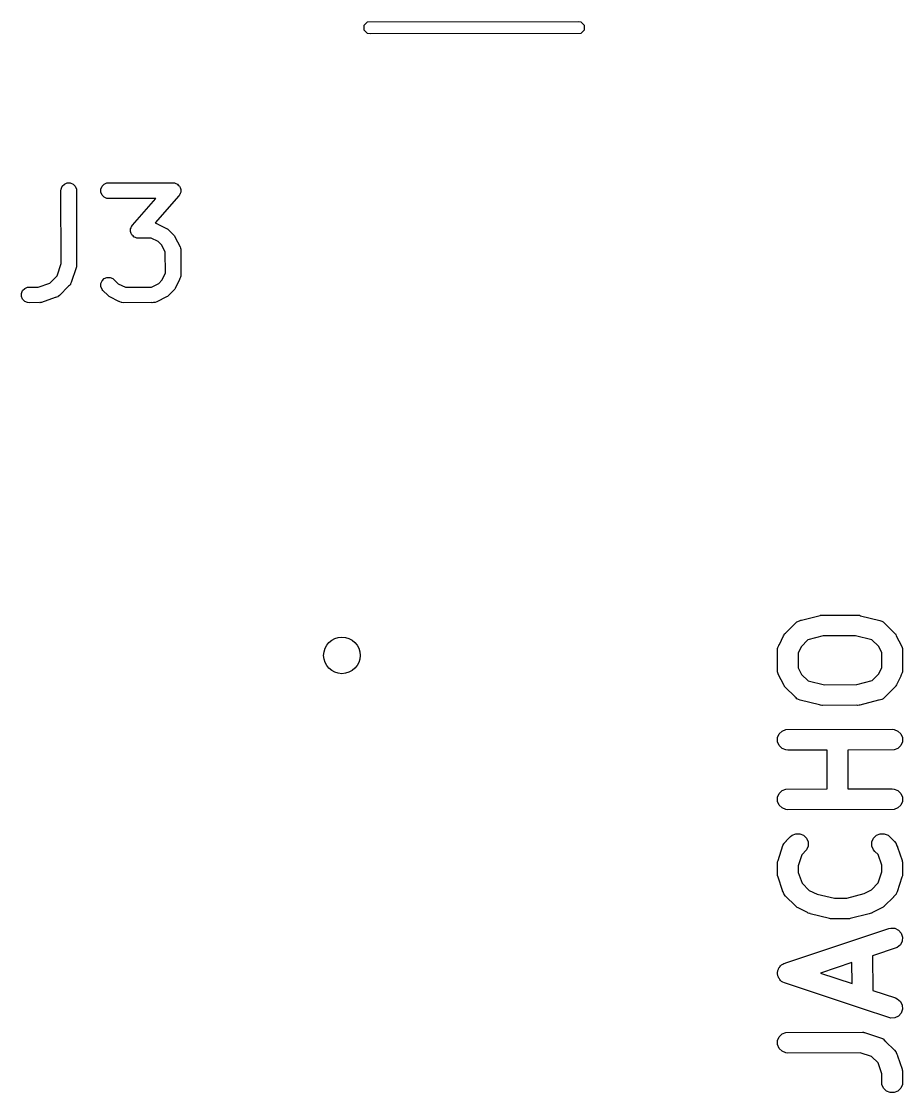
# Model space of a CAD drawing. Extents: x 5.31 to 6.87, y -4.41 to -2.86.
# Drawn here: x 5.3595 to 5.6923, y -4.4085 to -4.0041 of the extents above; entities that cross this region are included whole.
import ezdxf

# ---------------------------------------------------------------- set-up
doc = ezdxf.new("R2010")
doc.units = 0
doc.header["$MEASUREMENT"] = 0
doc.layers.add('BLACK', color=7, linetype='CONTINUOUS')

msp = doc.modelspace()

# ---------------------------------------------------------------- linework, layer by layer
at = {"layer": 'BLACK', "linetype": 'CONTINUOUS'}
for p, q in [((5.48896, -4.0056), (5.49024, -4.00432)), ((5.48896, -4.00741), (5.48896, -4.0056)), ((5.49024, -4.00869), (5.48896, -4.00741)), ((5.49024, -4.00432), (5.56988, -4.00414)), ((5.56988, -4.00414), (5.57079, -4.00432)), ((5.57079, -4.00432), (5.57206, -4.0056)), ((5.57206, -4.00741), (5.57079, -4.00869)), ((5.57206, -4.0056), (5.57206, -4.00741)), ((5.49114, -4.00887), (5.49024, -4.00869)), ((5.57079, -4.00869), (5.49114, -4.00887)), ((5.37444, -4.06804), (5.37449, -4.06746)), ((5.37449, -4.09553), (5.37444, -4.06804)), ((5.37449, -4.06746), (5.37493, -4.0664)), ((5.37493, -4.0664), (5.37575, -4.06558)), ((5.37575, -4.06558), (5.37681, -4.06514)), ((5.37681, -4.06514), (5.37796, -4.06514)), ((5.37796, -4.06514), (5.37903, -4.06558)), ((5.37903, -4.06558), (5.37984, -4.0664)), ((5.37984, -4.0664), (5.38028, -4.06746)), ((5.38028, -4.06746), (5.38034, -4.09616)), ((5.38949, -4.06746), (5.38993, -4.0664)), ((5.38949, -4.06862), (5.38949, -4.06746)), ((5.38993, -4.0664), (5.39075, -4.06558)), ((5.39075, -4.06558), (5.39181, -4.06514)), ((5.39181, -4.06514), (5.41676, -4.06509)), ((5.41676, -4.06509), (5.41706, -4.06512)), ((5.41706, -4.06512), (5.41714, -4.06511)), ((5.41714, -4.06511), (5.41719, -4.06513)), ((5.41719, -4.06513), (5.41733, -4.06514)), ((5.41733, -4.06514), (5.41778, -4.06533)), ((5.41778, -4.06533), (5.41823, -4.06548)), ((5.41823, -4.06548), (5.41831, -4.06555)), ((5.41831, -4.06555), (5.4184, -4.06558)), ((5.4184, -4.06558), (5.41874, -4.06592)), ((5.41874, -4.06592), (5.4191, -4.06624)), ((5.4191, -4.06624), (5.41914, -4.06633)), ((5.41914, -4.06633), (5.41921, -4.0664)), ((5.41921, -4.0664), (5.4194, -4.06684)), ((5.4194, -4.06684), (5.41961, -4.06727)), ((5.41961, -4.06727), (5.41962, -4.06737)), ((5.41962, -4.06737), (5.41965, -4.06746)), ((5.41965, -4.06746), (5.41965, -4.06794)), ((5.41965, -4.06794), (5.41969, -4.06842)), ((5.38993, -4.06968), (5.38949, -4.06862)), ((5.39075, -4.0705), (5.38993, -4.06968)), ((5.39181, -4.07094), (5.39075, -4.0705)), ((5.39239, -4.07099), (5.39181, -4.07094)), ((5.41031, -4.07095), (5.39239, -4.07099)), ((5.4015, -4.08108), (5.41031, -4.07095)), ((5.41889, -4.07), (5.41003, -4.08019)), ((5.41921, -4.06968), (5.41889, -4.07)), ((5.41925, -4.06959), (5.41921, -4.06968)), ((5.41932, -4.06951), (5.41925, -4.06959)), ((5.41947, -4.06906), (5.41932, -4.06951)), ((5.41965, -4.06862), (5.41947, -4.06906)), ((5.41969, -4.06842), (5.41965, -4.06852)), ((5.41965, -4.06852), (5.41965, -4.06862)), ((5.41003, -4.08019), (5.41004, -4.08019)), ((5.41004, -4.08019), (5.41055, -4.08044)), ((5.40071, -4.08266), (5.40074, -4.08256)), ((5.40074, -4.08313), (5.40071, -4.08266)), ((5.40074, -4.08246), (5.40092, -4.08202)), ((5.40074, -4.08256), (5.40074, -4.08246)), ((5.40074, -4.08361), (5.40074, -4.08313)), ((5.40078, -4.08371), (5.40074, -4.08361)), ((5.40078, -4.08381), (5.40078, -4.08371)), ((5.401, -4.08424), (5.40078, -4.08381)), ((5.40092, -4.08202), (5.40108, -4.08156)), ((5.40118, -4.08468), (5.401, -4.08424)), ((5.40108, -4.08156), (5.40114, -4.08149)), ((5.40114, -4.08149), (5.40118, -4.0814)), ((5.40118, -4.0814), (5.4015, -4.08108)), ((5.41055, -4.08044), (5.4109, -4.08058)), ((5.4109, -4.08058), (5.41095, -4.08063)), ((5.41095, -4.08063), (5.41433, -4.08227)), ((5.41433, -4.08227), (5.41458, -4.08243)), ((5.41458, -4.08243), (5.41465, -4.08246)), ((5.41465, -4.08246), (5.4147, -4.0825)), ((5.4147, -4.0825), (5.41482, -4.08258)), ((5.41482, -4.08258), (5.41504, -4.08284)), ((5.41504, -4.08284), (5.41697, -4.0847)), ((5.40125, -4.08475), (5.40118, -4.08468)), ((5.40129, -4.08484), (5.40125, -4.08475)), ((5.40166, -4.08515), (5.40129, -4.08484)), ((5.40199, -4.08549), (5.40166, -4.08515)), ((5.40209, -4.08553), (5.40199, -4.08549)), ((5.40216, -4.0856), (5.40209, -4.08553)), ((5.40262, -4.08575), (5.40216, -4.0856)), ((5.40306, -4.08593), (5.40262, -4.08575)), ((5.4032, -4.08595), (5.40306, -4.08593)), ((5.40325, -4.08597), (5.4032, -4.08595)), ((5.40333, -4.08596), (5.40325, -4.08597)), ((5.40364, -4.08599), (5.40333, -4.08596)), ((5.40849, -4.08595), (5.40364, -4.08599)), ((5.41118, -4.08725), (5.40849, -4.08595)), ((5.41242, -4.08844), (5.41118, -4.08725)), ((5.41381, -4.09115), (5.41242, -4.08844)), ((5.41697, -4.0847), (5.41716, -4.08493)), ((5.41716, -4.08493), (5.41722, -4.08498)), ((5.41722, -4.08498), (5.41725, -4.08503)), ((5.41725, -4.08503), (5.41734, -4.08515)), ((5.41734, -4.08515), (5.41748, -4.08549)), ((5.41748, -4.08549), (5.4194, -4.08922)), ((5.41385, -4.09913), (5.41381, -4.09115)), ((5.4194, -4.08922), (5.41961, -4.08976)), ((5.41961, -4.08976), (5.41961, -4.08986)), ((5.41961, -4.08986), (5.41965, -4.08996)), ((5.41965, -4.08996), (5.41966, -4.09048)), ((5.41966, -4.09048), (5.41969, -4.09091)), ((5.41969, -4.09091), (5.41966, -4.09099)), ((5.41966, -4.09099), (5.41971, -4.09991)), ((5.373, -4.10013), (5.37449, -4.09553)), ((5.38032, -4.09653), (5.3803, -4.09659)), ((5.38034, -4.09616), (5.38031, -4.09645)), ((5.38031, -4.09645), (5.38032, -4.09653)), ((5.37025, -4.10293), (5.373, -4.10013)), ((5.38013, -4.09711), (5.37831, -4.10272)), ((5.38028, -4.09674), (5.38013, -4.09711)), ((5.3803, -4.09659), (5.38028, -4.09674)), ((5.41254, -4.10183), (5.41385, -4.09913)), ((5.41965, -4.10049), (5.41961, -4.10059)), ((5.41961, -4.10059), (5.41961, -4.10069)), ((5.41971, -4.09991), (5.41965, -4.10049)), ((5.36075, -4.10496), (5.36181, -4.10451)), ((5.36181, -4.10451), (5.36579, -4.10446)), ((5.36579, -4.10446), (5.37025, -4.10293)), ((5.37726, -4.10415), (5.37385, -4.10762)), ((5.37732, -4.10412), (5.37726, -4.10415)), ((5.37759, -4.10382), (5.37732, -4.10412)), ((5.37797, -4.10343), (5.37759, -4.10382)), ((5.37801, -4.10333), (5.37797, -4.10343)), ((5.37808, -4.10325), (5.37801, -4.10333)), ((5.37831, -4.10272), (5.37808, -4.10325)), ((5.38949, -4.10308), (5.38993, -4.10202)), ((5.38949, -4.10424), (5.38949, -4.10308)), ((5.38993, -4.1053), (5.38949, -4.10424)), ((5.38993, -4.10202), (5.39075, -4.10121)), ((5.39075, -4.10121), (5.39181, -4.10076)), ((5.39181, -4.10076), (5.39296, -4.10076)), ((5.39296, -4.10076), (5.39403, -4.10121)), ((5.39403, -4.10121), (5.39609, -4.1032)), ((5.39609, -4.1032), (5.39879, -4.10451)), ((5.39879, -4.10451), (5.40865, -4.10446)), ((5.40865, -4.10446), (5.41135, -4.10307)), ((5.41135, -4.10307), (5.41254, -4.10183)), ((5.41917, -4.1016), (5.41752, -4.10498)), ((5.41921, -4.10155), (5.41917, -4.1016)), ((5.41936, -4.1012), (5.41921, -4.10155)), ((5.41961, -4.10069), (5.41936, -4.1012)), ((5.35949, -4.10683), (5.35994, -4.10577)), ((5.35949, -4.10799), (5.35949, -4.10683)), ((5.35994, -4.10905), (5.35949, -4.10799)), ((5.35994, -4.10577), (5.36075, -4.10496)), ((5.37226, -4.10843), (5.36707, -4.11021)), ((5.37234, -4.10843), (5.37226, -4.10843)), ((5.37272, -4.10828), (5.37234, -4.10843)), ((5.37323, -4.1081), (5.37272, -4.10828)), ((5.37331, -4.10803), (5.37323, -4.1081)), ((5.3734, -4.10799), (5.37331, -4.10803)), ((5.37385, -4.10762), (5.3734, -4.10799)), ((5.3903, -4.10575), (5.38993, -4.1053)), ((5.39223, -4.10761), (5.3903, -4.10575)), ((5.39245, -4.10787), (5.39223, -4.10761)), ((5.39257, -4.10795), (5.39245, -4.10787)), ((5.39262, -4.10799), (5.39257, -4.10795)), ((5.39269, -4.10802), (5.39262, -4.10799)), ((5.39294, -4.10818), (5.39269, -4.10802)), ((5.39632, -4.10982), (5.39294, -4.10818)), ((5.4143, -4.10813), (5.41058, -4.11005)), ((5.41465, -4.10799), (5.4143, -4.10813)), ((5.41476, -4.1079), (5.41465, -4.10799)), ((5.41482, -4.10787), (5.41476, -4.1079)), ((5.41487, -4.10781), (5.41482, -4.10787)), ((5.4151, -4.10762), (5.41487, -4.10781)), ((5.41696, -4.10569), (5.4151, -4.10762)), ((5.41722, -4.10547), (5.41696, -4.10569)), ((5.41729, -4.10535), (5.41722, -4.10547)), ((5.41734, -4.1053), (5.41729, -4.10535)), ((5.41737, -4.10523), (5.41734, -4.1053)), ((5.41752, -4.10498), (5.41737, -4.10523)), ((5.36075, -4.10987), (5.35994, -4.10905)), ((5.36181, -4.11031), (5.36075, -4.10987)), ((5.36239, -4.11036), (5.36181, -4.11031)), ((5.36614, -4.11031), (5.36239, -4.11036)), ((5.36651, -4.11034), (5.36614, -4.11031)), ((5.36665, -4.11031), (5.36651, -4.11034)), ((5.36672, -4.11031), (5.36665, -4.11031)), ((5.36679, -4.11028), (5.36672, -4.11031)), ((5.36707, -4.11021), (5.36679, -4.11028)), ((5.39637, -4.10987), (5.39632, -4.10982)), ((5.39672, -4.11001), (5.39637, -4.10987)), ((5.39723, -4.11026), (5.39672, -4.11001)), ((5.39734, -4.11027), (5.39723, -4.11026)), ((5.39743, -4.11031), (5.39734, -4.11027)), ((5.39801, -4.11036), (5.39743, -4.11031)), ((5.4088, -4.11031), (5.39801, -4.11036)), ((5.40889, -4.11034), (5.4088, -4.11031)), ((5.40933, -4.11031), (5.40889, -4.11034)), ((5.40984, -4.11031), (5.40933, -4.11031)), ((5.40993, -4.11027), (5.40984, -4.11031)), ((5.41004, -4.11026), (5.40993, -4.11027)), ((5.41058, -4.11005), (5.41004, -4.11026)), ((5.65405, -4.23022), (5.66111, -4.22838)), ((5.66111, -4.22838), (5.66125, -4.22836)), ((5.66125, -4.22836), (5.6613, -4.22834)), ((5.6613, -4.22834), (5.6614, -4.22834)), ((5.6614, -4.22834), (5.66188, -4.22827)), ((5.66188, -4.22827), (5.66232, -4.22834)), ((5.66232, -4.22834), (5.67519, -4.22827)), ((5.67519, -4.22827), (5.67533, -4.22828)), ((5.67533, -4.22828), (5.67538, -4.22827)), ((5.67538, -4.22827), (5.67548, -4.22829)), ((5.67548, -4.22829), (5.67596, -4.22834)), ((5.67596, -4.22834), (5.67635, -4.2285)), ((5.67635, -4.2285), (5.68365, -4.23026)), ((5.64808, -4.23509), (5.65179, -4.23129)), ((5.65179, -4.23129), (5.65238, -4.2308)), ((5.65238, -4.2308), (5.65265, -4.23069)), ((5.65265, -4.23069), (5.65289, -4.23052)), ((5.65289, -4.23052), (5.65338, -4.23039)), ((5.65338, -4.23039), (5.6538, -4.23022)), ((5.6538, -4.23022), (5.65405, -4.23022)), ((5.68365, -4.23026), (5.68437, -4.23052)), ((5.68437, -4.23052), (5.68461, -4.23069)), ((5.68461, -4.23069), (5.68488, -4.2308)), ((5.68488, -4.2308), (5.68526, -4.23117)), ((5.68526, -4.23117), (5.68561, -4.23143)), ((5.68561, -4.23143), (5.68573, -4.23163)), ((5.68573, -4.23163), (5.68922, -4.23504)), ((5.64573, -4.23933), (5.6473, -4.23607)), ((5.6473, -4.23607), (5.64751, -4.23574)), ((5.64751, -4.23574), (5.64755, -4.23564)), ((5.64755, -4.23564), (5.64761, -4.23558)), ((5.64761, -4.23558), (5.64771, -4.23541)), ((5.64771, -4.23541), (5.64808, -4.23509)), ((5.6565, -4.23764), (5.65395, -4.24026)), ((5.6623, -4.23614), (5.6565, -4.23764)), ((5.67445, -4.23607), (5.6623, -4.23614)), ((5.68062, -4.23756), (5.67445, -4.23607)), ((5.68314, -4.24002), (5.68062, -4.23756)), ((5.68922, -4.23504), (5.68947, -4.23534)), ((5.68947, -4.23534), (5.68955, -4.23541)), ((5.68955, -4.23541), (5.68959, -4.23549)), ((5.68959, -4.23549), (5.68971, -4.23564)), ((5.68971, -4.23564), (5.68989, -4.23607)), ((5.68989, -4.23607), (5.69184, -4.23982)), ((5.64501, -4.24158), (5.64508, -4.24081)), ((5.64507, -4.24849), (5.64501, -4.24158)), ((5.64508, -4.24081), (5.64514, -4.24068)), ((5.64514, -4.24068), (5.64515, -4.24054)), ((5.64515, -4.24054), (5.6455, -4.23981)), ((5.6455, -4.23981), (5.64567, -4.23939)), ((5.64567, -4.23939), (5.64573, -4.23933)), ((5.65395, -4.24026), (5.65282, -4.2426)), ((5.68439, -4.24241), (5.68314, -4.24002)), ((5.69184, -4.23982), (5.69211, -4.24054)), ((5.69211, -4.24054), (5.69212, -4.24068)), ((5.69212, -4.24068), (5.69218, -4.24081)), ((5.69218, -4.24081), (5.69218, -4.24153)), ((5.69218, -4.24153), (5.69222, -4.24207)), ((5.69222, -4.24207), (5.69219, -4.24217)), ((5.65282, -4.2426), (5.65287, -4.24824)), ((5.68444, -4.24805), (5.68439, -4.24241)), ((5.69219, -4.24217), (5.69225, -4.24907)), ((5.64504, -4.24858), (5.64507, -4.24849)), ((5.64508, -4.24912), (5.64504, -4.24858)), ((5.64508, -4.24984), (5.64508, -4.24912)), ((5.64514, -4.24997), (5.64508, -4.24984)), ((5.64515, -4.25011), (5.64514, -4.24997)), ((5.64542, -4.25084), (5.64515, -4.25011)), ((5.65287, -4.24824), (5.65412, -4.25064)), ((5.68331, -4.25039), (5.68444, -4.24805)), ((5.69211, -4.25011), (5.69176, -4.25084)), ((5.69212, -4.24997), (5.69211, -4.25011)), ((5.69218, -4.24984), (5.69212, -4.24997)), ((5.69225, -4.24907), (5.69218, -4.24984)), ((5.64737, -4.25458), (5.64542, -4.25084)), ((5.65412, -4.25064), (5.65664, -4.25309)), ((5.65664, -4.25309), (5.66282, -4.25458)), ((5.67496, -4.25451), (5.68076, -4.25301)), ((5.68076, -4.25301), (5.68331, -4.25039)), ((5.69153, -4.25132), (5.68996, -4.25459)), ((5.69159, -4.25126), (5.69153, -4.25132)), ((5.69176, -4.25084), (5.69159, -4.25126)), ((5.64755, -4.25501), (5.64737, -4.25458)), ((5.64767, -4.25516), (5.64755, -4.25501)), ((5.64771, -4.25524), (5.64767, -4.25516)), ((5.64779, -4.25531), (5.64771, -4.25524)), ((5.64804, -4.25561), (5.64779, -4.25531)), ((5.65153, -4.25902), (5.64804, -4.25561)), ((5.66282, -4.25458), (5.67496, -4.25451)), ((5.68918, -4.25556), (5.68548, -4.25936)), ((5.68955, -4.25524), (5.68918, -4.25556)), ((5.68966, -4.25507), (5.68955, -4.25524)), ((5.68971, -4.25501), (5.68966, -4.25507)), ((5.68975, -4.25492), (5.68971, -4.25501)), ((5.68996, -4.25459), (5.68975, -4.25492)), ((5.65165, -4.25922), (5.65153, -4.25902)), ((5.65201, -4.25948), (5.65165, -4.25922)), ((5.65238, -4.25985), (5.65201, -4.25948)), ((5.65265, -4.25996), (5.65238, -4.25985)), ((5.65289, -4.26013), (5.65265, -4.25996)), ((5.65362, -4.26039), (5.65289, -4.26013)), ((5.66091, -4.26215), (5.65362, -4.26039)), ((5.6613, -4.26231), (5.66091, -4.26215)), ((5.66178, -4.26236), (5.6613, -4.26231)), ((5.66188, -4.26238), (5.66178, -4.26236)), ((5.66193, -4.26237), (5.66188, -4.26238)), ((5.66207, -4.26239), (5.66193, -4.26237)), ((5.67494, -4.26232), (5.66207, -4.26239)), ((5.67538, -4.26238), (5.67494, -4.26232)), ((5.67586, -4.26231), (5.67538, -4.26238)), ((5.67596, -4.26231), (5.67586, -4.26231)), ((5.67601, -4.26229), (5.67596, -4.26231)), ((5.67615, -4.26227), (5.67601, -4.26229)), ((5.68321, -4.26044), (5.67615, -4.26227)), ((5.68346, -4.26044), (5.68321, -4.26044)), ((5.68388, -4.26026), (5.68346, -4.26044)), ((5.68437, -4.26013), (5.68388, -4.26026)), ((5.68461, -4.25996), (5.68437, -4.26013)), ((5.68488, -4.25985), (5.68461, -4.25996)), ((5.68548, -4.25936), (5.68488, -4.25985)), ((5.64508, -4.27455), (5.64567, -4.27313)), ((5.64567, -4.27313), (5.64676, -4.27205)), ((5.64676, -4.27205), (5.64818, -4.27146)), ((5.64818, -4.27146), (5.68832, -4.27138)), ((5.68832, -4.27138), (5.68908, -4.27146)), ((5.68908, -4.27146), (5.6905, -4.27205)), ((5.6905, -4.27205), (5.69159, -4.27313)), ((5.69159, -4.27313), (5.69218, -4.27455)), ((5.64508, -4.27609), (5.64508, -4.27455)), ((5.64567, -4.27751), (5.64508, -4.27609)), ((5.64676, -4.2786), (5.64567, -4.27751)), ((5.69159, -4.27751), (5.6905, -4.2786)), ((5.69218, -4.27609), (5.69159, -4.27751)), ((5.69218, -4.27455), (5.69218, -4.27609)), ((5.64818, -4.27918), (5.64676, -4.2786)), ((5.64895, -4.27926), (5.64818, -4.27918)), ((5.66377, -4.27923), (5.64895, -4.27926)), ((5.66382, -4.29393), (5.66377, -4.27923)), ((5.68908, -4.27918), (5.67157, -4.27922)), ((5.67157, -4.27922), (5.67162, -4.29391)), ((5.6905, -4.2786), (5.68908, -4.27918)), ((5.64567, -4.29563), (5.64676, -4.29455)), ((5.64676, -4.29455), (5.64818, -4.29396)), ((5.64818, -4.29396), (5.66382, -4.29393)), ((5.67162, -4.29391), (5.68832, -4.29388)), ((5.68832, -4.29388), (5.68908, -4.29396)), ((5.68908, -4.29396), (5.6905, -4.29455)), ((5.6905, -4.29455), (5.69159, -4.29563)), ((5.64508, -4.29705), (5.64567, -4.29563)), ((5.64508, -4.29859), (5.64508, -4.29705)), ((5.64567, -4.30001), (5.64508, -4.29859)), ((5.69159, -4.29563), (5.69218, -4.29705)), ((5.69218, -4.29859), (5.69159, -4.30001)), ((5.69218, -4.29705), (5.69218, -4.29859)), ((5.64676, -4.30109), (5.64567, -4.30001)), ((5.64818, -4.30168), (5.64676, -4.30109)), ((5.64895, -4.30176), (5.64818, -4.30168)), ((5.68908, -4.30168), (5.64895, -4.30176)), ((5.6905, -4.30109), (5.68908, -4.30168)), ((5.69159, -4.30001), (5.6905, -4.30109)), ((5.65051, -4.31142), (5.65193, -4.31083)), ((5.65193, -4.31083), (5.65346, -4.31083)), ((5.65346, -4.31083), (5.65488, -4.31142)), ((5.68238, -4.31142), (5.6838, -4.31083)), ((5.6838, -4.31083), (5.68533, -4.31083)), ((5.68533, -4.31083), (5.68675, -4.31142)), ((5.64709, -4.31532), (5.6474, -4.31462)), ((5.6474, -4.31462), (5.64749, -4.31451)), ((5.64749, -4.31451), (5.64755, -4.31438)), ((5.64755, -4.31438), (5.64818, -4.31372)), ((5.64818, -4.31372), (5.64841, -4.31346)), ((5.64841, -4.31346), (5.64845, -4.31343)), ((5.64845, -4.31343), (5.64991, -4.31191)), ((5.64991, -4.31191), (5.65051, -4.31142)), ((5.65488, -4.31142), (5.65597, -4.3125)), ((5.65597, -4.3125), (5.65656, -4.31392)), ((5.65656, -4.31392), (5.65656, -4.31546)), ((5.6807, -4.31392), (5.68129, -4.3125)), ((5.6807, -4.31546), (5.6807, -4.31392)), ((5.68129, -4.3125), (5.68238, -4.31142)), ((5.68675, -4.31142), (5.68922, -4.31378)), ((5.68922, -4.31378), (5.68971, -4.31438)), ((5.68971, -4.31438), (5.68977, -4.31451)), ((5.68977, -4.31451), (5.68986, -4.31462)), ((5.68986, -4.31462), (5.69011, -4.31533)), ((5.64528, -4.32095), (5.64709, -4.31532)), ((5.65419, -4.31874), (5.65283, -4.32296)), ((5.65597, -4.31688), (5.65419, -4.31874)), ((5.65656, -4.31546), (5.65597, -4.31688)), ((5.68129, -4.31688), (5.6807, -4.31546)), ((5.68178, -4.31748), (5.68129, -4.31688)), ((5.68299, -4.31863), (5.68178, -4.31748)), ((5.68439, -4.32267), (5.68299, -4.31863)), ((5.69011, -4.31533), (5.6903, -4.3158)), ((5.6903, -4.3158), (5.6903, -4.31589)), ((5.6903, -4.31589), (5.69205, -4.32095)), ((5.64501, -4.32219), (5.64505, -4.3218)), ((5.64507, -4.32598), (5.64501, -4.32219)), ((5.64504, -4.3217), (5.64506, -4.32162)), ((5.64505, -4.3218), (5.64504, -4.3217)), ((5.64506, -4.32162), (5.64508, -4.32142)), ((5.64508, -4.32142), (5.64528, -4.32095)), ((5.65283, -4.32296), (5.65287, -4.32546)), ((5.68443, -4.32517), (5.68439, -4.32267)), ((5.69205, -4.32095), (5.69214, -4.32133)), ((5.69214, -4.32133), (5.69218, -4.32142)), ((5.69218, -4.32142), (5.69218, -4.32151)), ((5.69218, -4.32151), (5.69222, -4.3217)), ((5.69222, -4.3217), (5.69219, -4.32216)), ((5.69219, -4.32216), (5.69225, -4.32594)), ((5.64504, -4.32643), (5.64507, -4.32598)), ((5.64508, -4.32662), (5.64504, -4.32643)), ((5.64508, -4.32671), (5.64508, -4.32662)), ((5.64512, -4.3268), (5.64508, -4.32671)), ((5.64521, -4.32719), (5.64512, -4.3268)), ((5.65287, -4.32546), (5.65428, -4.32954)), ((5.68308, -4.32937), (5.68443, -4.32517)), ((5.69218, -4.32671), (5.69198, -4.32718)), ((5.6922, -4.32651), (5.69218, -4.32671)), ((5.69222, -4.32643), (5.6922, -4.32651)), ((5.69225, -4.32594), (5.69221, -4.32633)), ((5.69221, -4.32633), (5.69222, -4.32643)), ((5.64696, -4.33224), (5.64521, -4.32719)), ((5.65428, -4.32954), (5.657, -4.33219)), ((5.6805, -4.33202), (5.68308, -4.32937)), ((5.69198, -4.32718), (5.69018, -4.33281)), ((5.64696, -4.33233), (5.64696, -4.33224)), ((5.64715, -4.3328), (5.64696, -4.33233)), ((5.6474, -4.33351), (5.64715, -4.3328)), ((5.64749, -4.33362), (5.6474, -4.33351)), ((5.64755, -4.33375), (5.64749, -4.33362)), ((5.64804, -4.33435), (5.64755, -4.33375)), ((5.65183, -4.33805), (5.64804, -4.33435)), ((5.657, -4.33219), (5.65994, -4.3336)), ((5.65994, -4.3336), (5.66653, -4.33518)), ((5.66653, -4.33518), (5.6712, -4.33513)), ((5.6712, -4.33513), (5.6778, -4.33342)), ((5.6778, -4.33342), (5.6805, -4.33202)), ((5.68878, -4.33471), (5.68548, -4.3381)), ((5.68885, -4.33467), (5.68878, -4.33471)), ((5.68918, -4.3343), (5.68885, -4.33467)), ((5.68971, -4.33375), (5.68918, -4.3343)), ((5.68977, -4.33362), (5.68971, -4.33375)), ((5.68986, -4.33351), (5.68977, -4.33362)), ((5.69018, -4.33281), (5.68986, -4.33351)), ((5.65216, -4.33842), (5.65183, -4.33805)), ((5.65232, -4.33853), (5.65216, -4.33842)), ((5.65238, -4.33859), (5.65232, -4.33853)), ((5.65248, -4.33863), (5.65238, -4.33859)), ((5.65281, -4.33884), (5.65248, -4.33863)), ((5.65636, -4.34055), (5.65281, -4.33884)), ((5.68444, -4.33877), (5.6807, -4.34071)), ((5.68488, -4.33859), (5.68444, -4.33877)), ((5.68503, -4.33846), (5.68488, -4.33859)), ((5.68511, -4.33842), (5.68503, -4.33846)), ((5.68517, -4.33835), (5.68511, -4.33842)), ((5.68548, -4.3381), (5.68517, -4.33835)), ((5.65664, -4.34075), (5.65636, -4.34055)), ((5.65721, -4.34095), (5.65664, -4.34075)), ((5.65728, -4.34099), (5.65721, -4.34095)), ((5.65731, -4.34099), (5.65728, -4.34099)), ((5.65736, -4.34101), (5.65731, -4.34099)), ((5.66466, -4.34276), (5.65736, -4.34101)), ((5.66505, -4.34293), (5.66466, -4.34276)), ((5.66553, -4.34297), (5.66505, -4.34293)), ((5.66563, -4.343), (5.66553, -4.34297)), ((5.66568, -4.34299), (5.66563, -4.343)), ((5.66582, -4.343), (5.66568, -4.34299)), ((5.67123, -4.34294), (5.66582, -4.343)), ((5.67163, -4.343), (5.67123, -4.34294)), ((5.67211, -4.34293), (5.67163, -4.343)), ((5.67221, -4.34293), (5.67211, -4.34293)), ((5.67226, -4.3429), (5.67221, -4.34293)), ((5.6724, -4.34288), (5.67226, -4.3429)), ((5.67961, -4.34101), (5.6724, -4.34288)), ((5.67998, -4.34099), (5.67961, -4.34101)), ((5.68056, -4.34077), (5.67998, -4.34099)), ((5.68062, -4.34075), (5.68056, -4.34077)), ((5.68065, -4.34073), (5.68062, -4.34075)), ((5.6807, -4.34071), (5.68065, -4.34073)), ((5.64818, -4.35962), (5.68707, -4.34658)), ((5.68707, -4.34658), (5.68782, -4.34641)), ((5.68782, -4.34641), (5.68936, -4.34652)), ((5.68936, -4.34652), (5.69073, -4.3472)), ((5.69073, -4.3472), (5.69174, -4.34836)), ((5.69174, -4.34836), (5.69222, -4.34982)), ((5.69222, -4.34982), (5.69211, -4.35135)), ((5.69027, -4.35373), (5.68094, -4.35686)), ((5.69143, -4.35273), (5.69027, -4.35373)), ((5.69211, -4.35135), (5.69143, -4.35273)), ((5.68094, -4.35686), (5.68099, -4.36999)), ((5.64504, -4.36294), (5.64513, -4.36268)), ((5.64507, -4.36344), (5.64504, -4.36294)), ((5.64504, -4.36393), (5.64507, -4.36344)), ((5.64513, -4.36268), (5.64515, -4.3624)), ((5.64515, -4.3624), (5.64537, -4.36195)), ((5.64537, -4.36195), (5.64553, -4.36149)), ((5.64553, -4.36149), (5.64571, -4.36127)), ((5.64571, -4.36127), (5.64584, -4.36102)), ((5.64584, -4.36102), (5.64621, -4.3607)), ((5.64621, -4.3607), (5.64653, -4.36033)), ((5.64653, -4.36033), (5.64678, -4.3602)), ((5.64678, -4.3602), (5.647, -4.36002)), ((5.647, -4.36002), (5.64747, -4.35986)), ((5.64747, -4.35986), (5.64791, -4.35964)), ((5.64791, -4.35964), (5.64818, -4.35962)), ((5.67315, -4.35947), (5.66128, -4.36345)), ((5.66128, -4.36345), (5.67318, -4.3674)), ((5.67318, -4.3674), (5.67315, -4.35947)), ((5.64513, -4.36419), (5.64504, -4.36393)), ((5.64515, -4.36448), (5.64513, -4.36419)), ((5.64537, -4.36492), (5.64515, -4.36448)), ((5.64553, -4.36539), (5.64537, -4.36492)), ((5.64571, -4.3656), (5.64553, -4.36539)), ((5.64584, -4.36585), (5.64571, -4.3656)), ((5.64621, -4.36617), (5.64584, -4.36585)), ((5.64653, -4.36655), (5.64621, -4.36617)), ((5.64678, -4.36667), (5.64653, -4.36655)), ((5.647, -4.36686), (5.64678, -4.36667)), ((5.6477, -4.36717), (5.647, -4.36686)), ((5.67601, -4.37655), (5.6477, -4.36717)), ((5.68099, -4.36999), (5.68956, -4.37282)), ((5.68956, -4.37282), (5.69027, -4.37314)), ((5.69027, -4.37314), (5.69143, -4.37415)), ((5.69143, -4.37415), (5.69211, -4.37552)), ((5.69211, -4.37552), (5.69222, -4.37705)), ((5.6763, -4.37667), (5.67601, -4.37655)), ((5.67637, -4.37667), (5.6763, -4.37667)), ((5.68782, -4.38047), (5.67637, -4.37667)), ((5.69174, -4.37851), (5.69073, -4.37967)), ((5.69222, -4.37705), (5.69174, -4.37851)), ((5.68936, -4.38036), (5.68782, -4.38047)), ((5.69073, -4.37967), (5.68936, -4.38036)), ((5.64508, -4.38891), (5.64567, -4.3875)), ((5.64567, -4.3875), (5.64676, -4.38641)), ((5.64676, -4.38641), (5.64818, -4.38582)), ((5.64818, -4.38582), (5.67707, -4.38575)), ((5.67707, -4.38575), (5.67746, -4.38578)), ((5.67746, -4.38578), (5.67756, -4.38578)), ((5.67756, -4.38578), (5.67764, -4.3858)), ((5.67764, -4.3858), (5.67784, -4.38582)), ((5.67784, -4.38582), (5.6783, -4.38601)), ((5.6783, -4.38601), (5.68394, -4.38782)), ((5.64508, -4.39045), (5.64508, -4.38891)), ((5.64567, -4.39187), (5.64508, -4.39045)), ((5.68394, -4.38782), (5.68464, -4.38814)), ((5.68464, -4.38814), (5.68475, -4.38823)), ((5.68475, -4.38823), (5.68488, -4.38828)), ((5.68488, -4.38828), (5.68543, -4.38882)), ((5.68543, -4.38882), (5.6858, -4.38914)), ((5.6858, -4.38914), (5.68584, -4.38922)), ((5.68584, -4.38922), (5.68922, -4.39252)), ((5.64676, -4.39296), (5.64567, -4.39187)), ((5.64818, -4.39354), (5.64676, -4.39296)), ((5.64895, -4.39362), (5.64818, -4.39354)), ((5.67623, -4.39355), (5.64895, -4.39362)), ((5.6805, -4.39492), (5.67623, -4.39355)), ((5.68298, -4.39733), (5.6805, -4.39492)), ((5.68922, -4.39252), (5.68971, -4.39312)), ((5.68971, -4.39312), (5.68977, -4.39325)), ((5.68977, -4.39325), (5.68986, -4.39336)), ((5.68986, -4.39336), (5.69011, -4.39407)), ((5.69011, -4.39407), (5.6903, -4.39454)), ((5.6903, -4.39454), (5.6903, -4.39463)), ((5.6903, -4.39463), (5.69205, -4.39969)), ((5.68439, -4.40141), (5.68298, -4.39733)), ((5.69205, -4.39969), (5.69214, -4.40007)), ((5.68445, -4.40545), (5.68439, -4.40141)), ((5.69214, -4.40007), (5.69218, -4.40016)), ((5.69218, -4.40016), (5.69218, -4.40025)), ((5.69218, -4.40025), (5.69222, -4.40044)), ((5.69222, -4.40044), (5.69219, -4.4009)), ((5.69219, -4.4009), (5.69225, -4.40468)), ((5.68504, -4.40687), (5.68445, -4.40545)), ((5.68613, -4.40795), (5.68504, -4.40687)), ((5.68755, -4.40854), (5.68613, -4.40795)), ((5.6905, -4.40795), (5.68908, -4.40854)), ((5.69159, -4.40687), (5.6905, -4.40795)), ((5.69218, -4.40545), (5.69159, -4.40687)), ((5.69225, -4.40468), (5.69218, -4.40545)), ((5.68908, -4.40854), (5.68755, -4.40854))]:
    msp.add_line(p, q, dxfattribs=at)
at = {"layer": 'BLACK'}
msp.add_circle((5.48051, -4.2435), 0.00689, dxfattribs=at)

doc.saveas('drawing.dxf')
